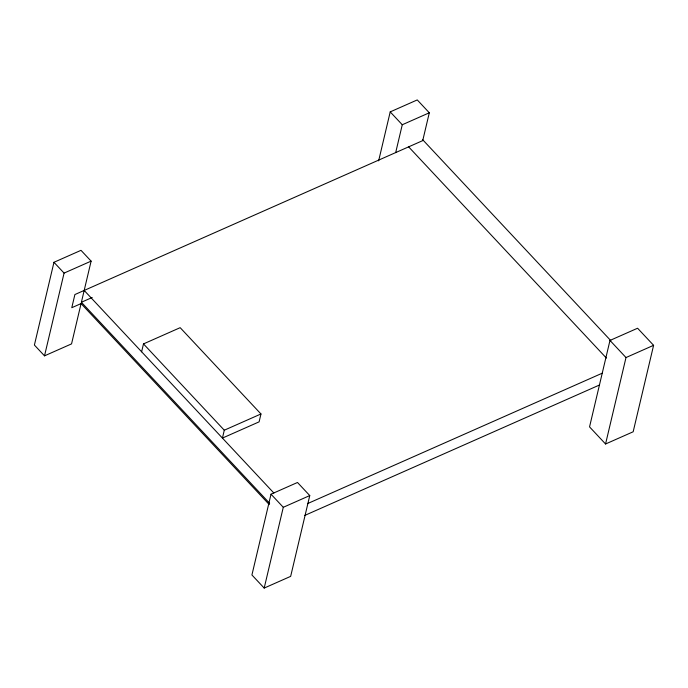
<?xml version="1.0" encoding="UTF-8"?>
<svg xmlns="http://www.w3.org/2000/svg" width="688" height="688" viewBox="0 0 688 688"><rect width="100%" height="100%" fill="white"/><g stroke="black" fill="none" stroke-linecap="round" stroke-linejoin="round"><path stroke-width="1.03" d="M269.636 503.315L81.39 302.264L91.117 261.13L81.003 250.329L53.965 262.291L34.4 345.049L44.514 355.851L71.552 343.888L81.072 303.589L269.318 504.639M44.514 355.851L64.079 273.093L91.117 261.13M141.625 351.783L143.491 343.905L180.17 327.669L260.967 413.97L259.109 421.856L222.43 438.084L224.288 430.206L260.967 413.97M271.02 494.199L251.92 574.979L264.192 588.077L290.663 576.363L309.763 495.575L297.491 482.477L271.02 494.199L283.284 507.297L264.192 588.077M378.641 160.863L390.216 111.886L417.255 99.923L429.303 112.789L422.724 140.619L74.889 294.55L71.784 307.708L81.072 303.589M395.686 152.59L402.265 124.752L429.303 112.789M609.981 340.44L589.547 426.887L605.56 443.992L633.166 431.78L653.6 345.324L637.587 328.228L609.981 340.44L626.003 357.545L605.56 443.992M81.39 302.264L92.201 297.483M283.284 507.297L309.763 495.575M626.003 357.545L653.6 345.324M307.45 503.659L602.241 373.197M304.655 515.475L599.446 385.022M422.638 139.681L610.806 340.646M390.216 111.886L402.265 124.752M408.638 146.854L606.403 358.078M143.491 343.905L224.288 430.206M84.185 290.439L273.85 493.004M53.965 262.291L64.079 273.093"/></g></svg>
